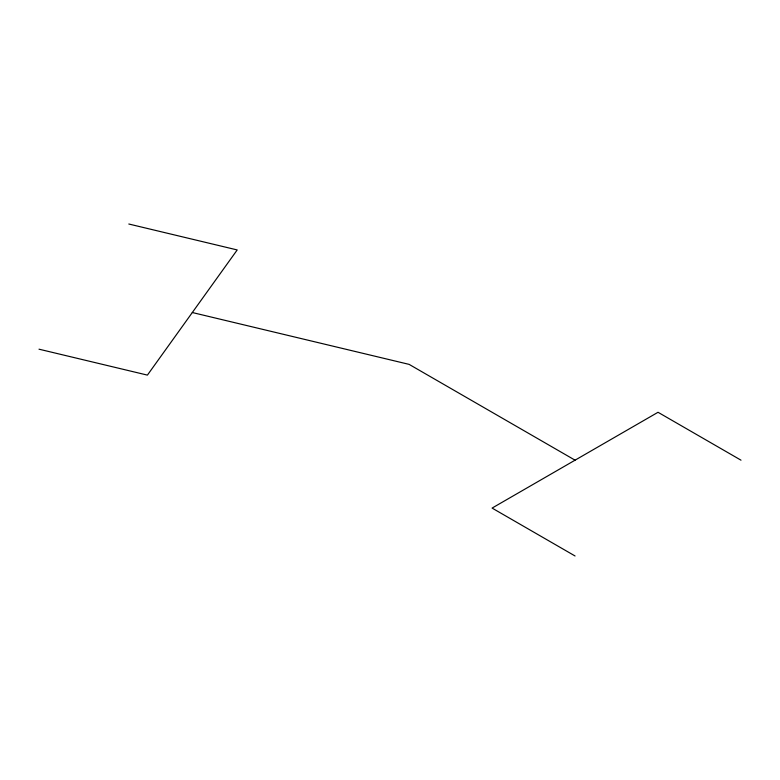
<?xml version="1.0" encoding="UTF-8"?>
<svg xmlns="http://www.w3.org/2000/svg" width="780" height="780" viewBox="0 0 780 780"><rect width="100%" height="100%" fill="white"/><g stroke="black" fill="none" stroke-linecap="round" stroke-linejoin="round"><path stroke-width="1.17" d="M128.807 224.016L237.208 249.941L147.41 375.112L39 349.186M192.309 312.526L409.12 364.377L575.065 460.18M741 460.18L658.027 412.279L492.092 508.082L575.065 555.984"/></g></svg>
